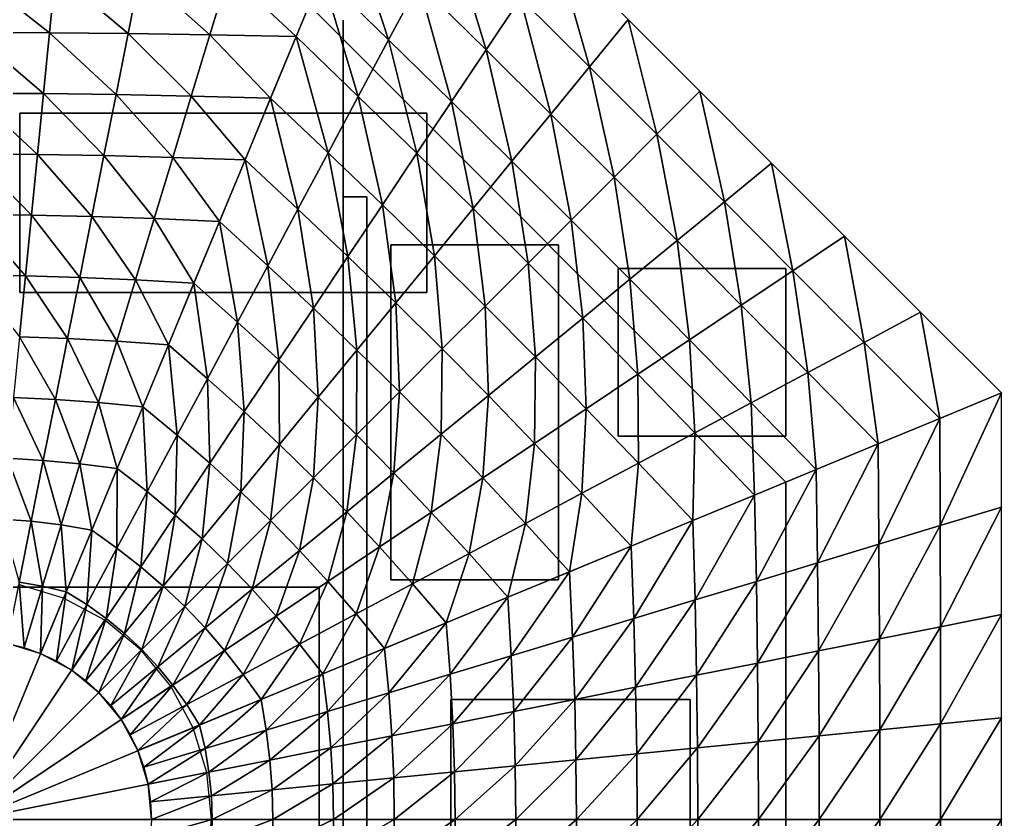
# Model space of a CAD drawing. Header units: metres. Extents: x -6.3 to 5, y -6 to 6.
# Drawn here: x 0.199 to 4.3, y 0 to 3.34 of the extents above; entities that cross this region are included whole.
import ezdxf

# ---------------------------------------------------------------- set-up
doc = ezdxf.new("R2010")
doc.units = ezdxf.units.M
for name, color, linetype in [('ACO_3D', 1, 'CONTINUOUS'), ('FUNDACAO', 5, 'CONTINUOUS'), ('MEMBRANA_3D', 3, 'CONTINUOUS'), ('MOBILIARIO', 9, 'CONTINUOUS'), ('PAREDES', 7, 'CONTINUOUS'), ('VIDRO_3D', 4, 'CONTINUOUS')]:
    doc.layers.add(name, color=color, linetype=linetype)

msp = doc.modelspace()

# ---------------------------------------------------------------- linework, layer by layer
at = {"layer": 'ACO_3D'}
for points in [[(3.4, 1.4083, 2.7), (1.4083, 3.4, 2.7), (-1.4083, 3.4, 2.7), (-3.4, 1.4083, 2.7), (-3.4, -1.4083, 2.7), (-1.4083, -3.4, 2.7), (1.4083, -3.4, 2.7), (3.4, -1.4083, 2.7), (3.4, 1.4083, 2.7)], [(1.4083, 3.4, 2.7), (0.287, 0.6929, 4.6)], [(3.4, 1.4083, 2.7), (0.6929, 0.287, 4.6)], [(3.4, 1.4083, 0), (3.4, 1.4083, 2.7)], [(0.75, 0, 4.6), (0.7356, 0.1463, 4.6), (0.6929, 0.287, 4.6), (0.6236, 0.4167, 4.6), (0.5303, 0.5303, 4.6), (0.4167, 0.6236, 4.6), (0.287, 0.6929, 4.6), (0.1463, 0.7356, 4.6)], [(0.75, 0, 5.05), (0.7356, 0.1463, 5.05), (0.6929, 0.287, 5.05), (0.6236, 0.4167, 5.05), (0.5303, 0.5303, 5.05), (0.4167, 0.6236, 5.05), (0.287, 0.6929, 5.05), (0.1463, 0.7356, 5.05)]]:
    msp.add_polyline3d(points, dxfattribs=at)
at = {"layer": 'FUNDACAO'}
for points in [[(2.4, 2.55, -0.2), (2.4, 2.55, -2)], [(2.4, 0.85, -0.2), (2.4, 0.85, -2)], [(3.4, 0, -0.2), (3.4, 0, -2)]]:
    msp.add_polyline3d(points, dxfattribs=at)
at = {"layer": 'MEMBRANA_3D'}
msp.add_polyline3d([(1, 0, 5.2), (0.9808, 0.1951, 5.2), (0.9239, 0.3827, 5.2), (0.8315, 0.5556, 5.2), (0.7071, 0.7071, 5.2), (0.5556, 0.8315, 5.2), (0.3827, 0.9239, 5.2), (0.1951, 0.9808, 5.2)], dxfattribs=at)
for points in [[(1.7401, 3.2554, 2.9825), (1.5677, 3.7847, 2.6993), (1.461, 3.5271, 2.8952)], [(1.7401, 3.2554, 2.9825), (1.8661, 3.4913, 2.7967), (1.5677, 3.7847, 2.6993)], [(2.1473, 3.2137, 2.8622), (1.9922, 3.7271, 2.6069), (1.8661, 3.4913, 2.7967)], [(2.1473, 3.2137, 2.8622), (2.2915, 3.4295, 2.6793), (1.9922, 3.7271, 2.6069)], [(2.5793, 3.1429, 2.7212), (2.4358, 3.6454, 2.35), (2.2915, 3.4295, 2.6793)], [(2.5793, 3.1429, 2.7212), (2.7411, 3.34, 2.35), (2.4358, 3.6454, 2.35)], [(0.3235, 3.2847, 3.2465), (0.3485, 3.5385, 3.0752), (0, 3.5393, 3.0863)], [(0.3235, 3.2847, 3.2465), (0, 3.5393, 3.0863), (0, 3.2857, 3.2563)], [(0.6528, 3.2816, 3.2164), (0.3485, 3.5385, 3.0752), (0.3235, 3.2847, 3.2465)], [(0.6528, 3.2816, 3.2164), (0.7034, 3.5362, 3.0413), (0.3485, 3.5385, 3.0752)], [(0.9939, 3.2765, 3.1642), (0.7034, 3.5362, 3.0413), (0.6528, 3.2816, 3.2164)], [(0.9939, 3.2765, 3.1642), (1.0715, 3.5324, 2.9825), (0.7034, 3.5362, 3.0413)], [(1.3542, 3.2694, 3.0867), (1.0715, 3.5324, 2.9825), (0.9939, 3.2765, 3.1642)], [(1.3542, 3.2694, 3.0867), (1.461, 3.5271, 2.8952), (1.0715, 3.5324, 2.9825)], [(1.614, 3.0196, 3.1642), (1.461, 3.5271, 2.8952), (1.3542, 3.2694, 3.0867)], [(1.614, 3.0196, 3.1642), (1.7401, 3.2554, 2.9825), (1.461, 3.5271, 2.8952)], [(2.0031, 2.9978, 3.0413), (1.8661, 3.4913, 2.7967), (1.7401, 3.2554, 2.9825)], [(2.0031, 2.9978, 3.0413), (2.1473, 3.2137, 2.8622), (1.8661, 3.4913, 2.7967)], [(2.4175, 2.9457, 2.9), (2.2915, 3.4295, 2.6793), (2.1473, 3.2137, 2.8622)], [(2.4175, 2.9457, 2.9), (2.5793, 3.1429, 2.7212), (2.2915, 3.4295, 2.6793)], [(2.8613, 2.8613, 2.7348), (2.7411, 3.34, 2.35), (2.5793, 3.1429, 2.7212)], [(2.8613, 2.8613, 2.7348), (3.0406, 3.0406, 2.35), (2.7411, 3.34, 2.35)], [(0.2985, 3.0309, 3.4135), (0.3235, 3.2847, 3.2465), (0, 3.2857, 3.2563)], [(0.2985, 3.0309, 3.4135), (0, 3.2857, 3.2563), (0, 3.0321, 3.4221)], [(0.6021, 3.027, 3.3871), (0.3235, 3.2847, 3.2465), (0.2985, 3.0309, 3.4135)], [(0.6021, 3.027, 3.3871), (0.6528, 3.2816, 3.2164), (0.3235, 3.2847, 3.2465)], [(0.9163, 3.0206, 3.3414), (0.6528, 3.2816, 3.2164), (0.6021, 3.027, 3.3871)], [(0.9163, 3.0206, 3.3414), (0.9939, 3.2765, 3.1642), (0.6528, 3.2816, 3.2164)], [(1.2475, 3.0118, 3.2734), (0.9939, 3.2765, 3.1642), (0.9163, 3.0206, 3.3414)], [(1.2475, 3.0118, 3.2734), (1.3542, 3.2694, 3.0867), (0.9939, 3.2765, 3.1642)], [(1.488, 2.7838, 3.3414), (1.3542, 3.2694, 3.0867), (1.2475, 3.0118, 3.2734)], [(1.488, 2.7838, 3.3414), (1.614, 3.0196, 3.1642), (1.3542, 3.2694, 3.0867)], [(1.8589, 2.782, 3.2164), (1.7401, 3.2554, 2.9825), (1.614, 3.0196, 3.1642)], [(1.8589, 2.782, 3.2164), (2.0031, 2.9978, 3.0413), (1.7401, 3.2554, 2.9825)], [(2.2557, 2.7485, 3.0752), (2.1473, 3.2137, 2.8622), (2.0031, 2.9978, 3.0413)], [(2.2557, 2.7485, 3.0752), (2.4175, 2.9457, 2.9), (2.1473, 3.2137, 2.8622)], [(2.682, 2.682, 2.9124), (2.5793, 3.1429, 2.7212), (2.4175, 2.9457, 2.9)], [(2.682, 2.682, 2.9124), (2.8613, 2.8613, 2.7348), (2.5793, 3.1429, 2.7212)], [(3.1429, 2.5793, 2.7212), (3.0406, 3.0406, 2.35), (2.8613, 2.8613, 2.7348)], [(3.1429, 2.5793, 2.7212), (3.34, 2.7411, 2.35), (3.0406, 3.0406, 2.35)], [(0.2735, 2.777, 3.5759), (0.2985, 3.0309, 3.4135), (0, 3.0321, 3.4221)], [(0.2735, 2.777, 3.5759), (0, 3.0321, 3.4221), (0, 2.7786, 3.5834)], [(0.5515, 2.7724, 3.5531), (0.2985, 3.0309, 3.4135), (0.2735, 2.777, 3.5759)], [(0.5515, 2.7724, 3.5531), (0.6021, 3.027, 3.3871), (0.2985, 3.0309, 3.4135)], [(0.8387, 2.7647, 3.5137), (0.6021, 3.027, 3.3871), (0.5515, 2.7724, 3.5531)], [(0.8387, 2.7647, 3.5137), (0.9163, 3.0206, 3.3414), (0.6021, 3.027, 3.3871)], [(1.1408, 2.7541, 3.455), (0.9163, 3.0206, 3.3414), (0.8387, 2.7647, 3.5137)], [(1.1408, 2.7541, 3.455), (1.2475, 3.0118, 3.2734), (0.9163, 3.0206, 3.3414)], [(1.3619, 2.548, 3.5137), (1.2475, 3.0118, 3.2734), (1.1408, 2.7541, 3.455)], [(1.3619, 2.548, 3.5137), (1.488, 2.7838, 3.3414), (1.2475, 3.0118, 3.2734)], [(1.7147, 2.5662, 3.3871), (1.614, 3.0196, 3.1642), (1.488, 2.7838, 3.3414)], [(1.7147, 2.5662, 3.3871), (1.8589, 2.782, 3.2164), (1.614, 3.0196, 3.1642)], [(2.0939, 2.5514, 3.2465), (2.0031, 2.9978, 3.0413), (1.8589, 2.782, 3.2164)], [(2.0939, 2.5514, 3.2465), (2.2557, 2.7485, 3.0752), (2.0031, 2.9978, 3.0413)], [(2.5027, 2.5027, 3.0863), (2.4175, 2.9457, 2.9), (2.2557, 2.7485, 3.0752)], [(2.5027, 2.5027, 3.0863), (2.682, 2.682, 2.9124), (2.4175, 2.9457, 2.9)], [(2.9457, 2.4175, 2.9), (2.8613, 2.8613, 2.7348), (2.682, 2.682, 2.9124)], [(2.9457, 2.4175, 2.9), (3.1429, 2.5793, 2.7212), (2.8613, 2.8613, 2.7348)], [(0.2485, 2.5232, 3.7334), (0.2735, 2.777, 3.5759), (0, 2.7786, 3.5834)], [(0.2485, 2.5232, 3.7334), (0, 2.7786, 3.5834), (0, 2.525, 3.7397)], [(0.5008, 2.5178, 3.7141), (0.2735, 2.777, 3.5759), (0.2485, 2.5232, 3.7334)], [(0.5008, 2.5178, 3.7141), (0.5515, 2.7724, 3.5531), (0.2735, 2.777, 3.5759)], [(0.7611, 2.5089, 3.6807), (0.5515, 2.7724, 3.5531), (0.5008, 2.5178, 3.7141)], [(0.7611, 2.5089, 3.6807), (0.8387, 2.7647, 3.5137), (0.5515, 2.7724, 3.5531)], [(1.0341, 2.4965, 3.631), (0.8387, 2.7647, 3.5137), (0.7611, 2.5089, 3.6807)], [(1.0341, 2.4965, 3.631), (1.1408, 2.7541, 3.455), (0.8387, 2.7647, 3.5137)], [(1.2359, 2.3122, 3.6807), (1.1408, 2.7541, 3.455), (1.0341, 2.4965, 3.631)], [(1.2359, 2.3122, 3.6807), (1.3619, 2.548, 3.5137), (1.1408, 2.7541, 3.455)], [(1.5704, 2.3503, 3.5531), (1.488, 2.7838, 3.3414), (1.3619, 2.548, 3.5137)], [(1.5704, 2.3503, 3.5531), (1.7147, 2.5662, 3.3871), (1.488, 2.7838, 3.3414)], [(1.9321, 2.3542, 3.4135), (1.8589, 2.782, 3.2164), (1.7147, 2.5662, 3.3871)], [(1.9321, 2.3542, 3.4135), (2.0939, 2.5514, 3.2465), (1.8589, 2.782, 3.2164)], [(2.3234, 2.3234, 3.2563), (2.2557, 2.7485, 3.0752), (2.0939, 2.5514, 3.2465)], [(2.3234, 2.3234, 3.2563), (2.5027, 2.5027, 3.0863), (2.2557, 2.7485, 3.0752)], [(3.4295, 2.2915, 2.6793), (3.34, 2.7411, 2.35), (3.1429, 2.5793, 2.7212)], [(3.4295, 2.2915, 2.6793), (3.6454, 2.4358, 2.35), (3.34, 2.7411, 2.35)], [(2.7485, 2.2557, 3.0752), (2.682, 2.682, 2.9124), (2.5027, 2.5027, 3.0863)], [(2.7485, 2.2557, 3.0752), (2.9457, 2.4175, 2.9), (2.682, 2.682, 2.9124)], [(1.4262, 2.1345, 3.7141), (1.3619, 2.548, 3.5137), (1.2359, 2.3122, 3.6807)], [(1.4262, 2.1345, 3.7141), (1.5704, 2.3503, 3.5531), (1.3619, 2.548, 3.5137)], [(1.7702, 2.1571, 3.5759), (1.7147, 2.5662, 3.3871), (1.5704, 2.3503, 3.5531)], [(1.7702, 2.1571, 3.5759), (1.9321, 2.3542, 3.4135), (1.7147, 2.5662, 3.3871)], [(2.144, 2.144, 3.4221), (2.0939, 2.5514, 3.2465), (1.9321, 2.3542, 3.4135)], [(2.144, 2.144, 3.4221), (2.3234, 2.3234, 3.2563), (2.0939, 2.5514, 3.2465)], [(3.2137, 2.1473, 2.8622), (3.1429, 2.5793, 2.7212), (2.9457, 2.4175, 2.9)], [(3.2137, 2.1473, 2.8622), (3.4295, 2.2915, 2.6793), (3.1429, 2.5793, 2.7212)], [(0.2235, 2.2694, 3.8853), (0.2485, 2.5232, 3.7334), (0, 2.525, 3.7397)], [(0.2235, 2.2694, 3.8853), (0, 2.525, 3.7397), (0, 2.2714, 3.8905)], [(0.4502, 2.2632, 3.8693), (0.2485, 2.5232, 3.7334), (0.2235, 2.2694, 3.8853)], [(0.4502, 2.2632, 3.8693), (0.5008, 2.5178, 3.7141), (0.2485, 2.5232, 3.7334)], [(0.6834, 2.253, 3.8418), (0.5008, 2.5178, 3.7141), (0.4502, 2.2632, 3.8693)], [(0.6834, 2.253, 3.8418), (0.7611, 2.5089, 3.6807), (0.5008, 2.5178, 3.7141)], [(0.9273, 2.2388, 3.8009), (0.7611, 2.5089, 3.6807), (0.6834, 2.253, 3.8418)], [(0.9273, 2.2388, 3.8009), (1.0341, 2.4965, 3.631), (0.7611, 2.5089, 3.6807)], [(2.5514, 2.0939, 3.2465), (2.5027, 2.5027, 3.0863), (2.3234, 2.3234, 3.2563)], [(2.5514, 2.0939, 3.2465), (2.7485, 2.2557, 3.0752), (2.5027, 2.5027, 3.0863)], [(1.1098, 2.0764, 3.8418), (1.0341, 2.4965, 3.631), (0.9273, 2.2388, 3.8009)], [(1.1098, 2.0764, 3.8418), (1.2359, 2.3122, 3.6807), (1.0341, 2.4965, 3.631)], [(3.7271, 1.9922, 2.6069), (3.6454, 2.4358, 2.35), (3.4295, 2.2915, 2.6793)], [(3.7271, 1.9922, 2.6069), (3.9629, 2.1182, 2.35), (3.6454, 2.4358, 2.35)], [(2.9978, 2.0031, 3.0413), (2.9457, 2.4175, 2.9), (2.7485, 2.2557, 3.0752)], [(2.9978, 2.0031, 3.0413), (3.2137, 2.1473, 2.8622), (2.9457, 2.4175, 2.9)], [(1.6084, 1.9599, 3.7334), (1.5704, 2.3503, 3.5531), (1.4262, 2.1345, 3.7141)], [(1.6084, 1.9599, 3.7334), (1.7702, 2.1571, 3.5759), (1.5704, 2.3503, 3.5531)], [(1.9647, 1.9647, 3.5834), (1.9321, 2.3542, 3.4135), (1.7702, 2.1571, 3.5759)], [(1.9647, 1.9647, 3.5834), (2.144, 2.144, 3.4221), (1.9321, 2.3542, 3.4135)], [(1.282, 1.9186, 3.8693), (1.2359, 2.3122, 3.6807), (1.1098, 2.0764, 3.8418)], [(1.282, 1.9186, 3.8693), (1.4262, 2.1345, 3.7141), (1.2359, 2.3122, 3.6807)], [(2.3542, 1.9321, 3.4135), (2.3234, 2.3234, 3.2563), (2.144, 2.144, 3.4221)], [(2.3542, 1.9321, 3.4135), (2.5514, 2.0939, 3.2465), (2.3234, 2.3234, 3.2563)], [(0.1985, 2.0155, 4.0309), (0.2235, 2.2694, 3.8853), (0, 2.2714, 3.8905)], [(0.3995, 2.0086, 4.0183), (0.2235, 2.2694, 3.8853), (0.1985, 2.0155, 4.0309)], [(0.3995, 2.0086, 4.0183), (0.4502, 2.2632, 3.8693), (0.2235, 2.2694, 3.8853)], [(0.6058, 1.9971, 3.9963), (0.4502, 2.2632, 3.8693), (0.3995, 2.0086, 4.0183)], [(0.6058, 1.9971, 3.9963), (0.6834, 2.253, 3.8418), (0.4502, 2.2632, 3.8693)], [(2.782, 1.8589, 3.2164), (2.7485, 2.2557, 3.0752), (2.5514, 2.0939, 3.2465)], [(2.782, 1.8589, 3.2164), (2.9978, 2.0031, 3.0413), (2.7485, 2.2557, 3.0752)], [(3.4913, 1.8661, 2.7967), (3.4295, 2.2915, 2.6793), (3.2137, 2.1473, 2.8622)], [(3.4913, 1.8661, 2.7967), (3.7271, 1.9922, 2.6069), (3.4295, 2.2915, 2.6793)], [(0.8206, 1.9812, 3.9637), (0.6834, 2.253, 3.8418), (0.6058, 1.9971, 3.9963)], [(0.8206, 1.9812, 3.9637), (0.9273, 2.2388, 3.8009), (0.6834, 2.253, 3.8418)], [(0.9838, 1.8405, 3.9963), (0.9273, 2.2388, 3.8009), (0.8206, 1.9812, 3.9637)], [(0.9838, 1.8405, 3.9963), (1.1098, 2.0764, 3.8418), (0.9273, 2.2388, 3.8009)], [(1.4466, 1.7627, 3.8853), (1.4262, 2.1345, 3.7141), (1.282, 1.9186, 3.8693)], [(1.4466, 1.7627, 3.8853), (1.6084, 1.9599, 3.7334), (1.4262, 2.1345, 3.7141)], [(1.7854, 1.7854, 3.7397), (1.7702, 2.1571, 3.5759), (1.6084, 1.9599, 3.7334)], [(1.7854, 1.7854, 3.7397), (1.9647, 1.9647, 3.5834), (1.7702, 2.1571, 3.5759)], [(2.1571, 1.7702, 3.5759), (2.144, 2.144, 3.4221), (1.9647, 1.9647, 3.5834)], [(2.1571, 1.7702, 3.5759), (2.3542, 1.9321, 3.4135), (2.144, 2.144, 3.4221)], [(3.2554, 1.7401, 2.9825), (3.2137, 2.1473, 2.8622), (2.9978, 2.0031, 3.0413)], [(3.2554, 1.7401, 2.9825), (3.4913, 1.8661, 2.7967), (3.2137, 2.1473, 2.8622)], [(2.5662, 1.7147, 3.3871), (2.5514, 2.0939, 3.2465), (2.3542, 1.9321, 3.4135)], [(2.5662, 1.7147, 3.3871), (2.782, 1.8589, 3.2164), (2.5514, 2.0939, 3.2465)], [(4.0424, 1.6744, 2.4993), (3.9629, 2.1182, 2.35), (3.7271, 1.9922, 2.6069)], [(4.0424, 1.6744, 2.4993), (4.3, 1.7811, 2.35), (3.9629, 2.1182, 2.35)], [(1.1378, 1.7028, 4.0183), (1.1098, 2.0764, 3.8418), (0.9838, 1.8405, 3.9963)], [(1.1378, 1.7028, 4.0183), (1.282, 1.9186, 3.8693), (1.1098, 2.0764, 3.8418)], [(0.3489, 1.754, 4.1599), (0.1985, 2.0155, 4.0309), (0.1735, 1.7617, 4.1694)], [(0.3489, 1.754, 4.1599), (0.3995, 2.0086, 4.0183), (0.1985, 2.0155, 4.0309)], [(0.5282, 1.7412, 4.1433), (0.3995, 2.0086, 4.0183), (0.3489, 1.754, 4.1599)], [(0.5282, 1.7412, 4.1433), (0.6058, 1.9971, 3.9963), (0.3995, 2.0086, 4.0183)], [(0.7139, 1.7235, 4.1186), (0.6058, 1.9971, 3.9963), (0.5282, 1.7412, 4.1433)], [(0.7139, 1.7235, 4.1186), (0.8206, 1.9812, 3.9637), (0.6058, 1.9971, 3.9963)], [(0.8577, 1.6047, 4.1433), (0.8206, 1.9812, 3.9637), (0.7139, 1.7235, 4.1186)], [(0.8577, 1.6047, 4.1433), (0.9838, 1.8405, 3.9963), (0.8206, 1.9812, 3.9637)], [(3.0196, 1.614, 3.1642), (2.9978, 2.0031, 3.0413), (2.782, 1.8589, 3.2164)], [(3.0196, 1.614, 3.1642), (3.2554, 1.7401, 2.9825), (2.9978, 2.0031, 3.0413)], [(3.7847, 1.5677, 2.6993), (3.7271, 1.9922, 2.6069), (3.4913, 1.8661, 2.7967)], [(3.7847, 1.5677, 2.6993), (4.0424, 1.6744, 2.4993), (3.7271, 1.9922, 2.6069)], [(1.6061, 1.6061, 3.8905), (1.6084, 1.9599, 3.7334), (1.4466, 1.7627, 3.8853)], [(1.6061, 1.6061, 3.8905), (1.7854, 1.7854, 3.7397), (1.6084, 1.9599, 3.7334)], [(1.9599, 1.6084, 3.7334), (1.9647, 1.9647, 3.5834), (1.7854, 1.7854, 3.7397)], [(1.9599, 1.6084, 3.7334), (2.1571, 1.7702, 3.5759), (1.9647, 1.9647, 3.5834)], [(2.3503, 1.5704, 3.5531), (2.3542, 1.9321, 3.4135), (2.1571, 1.7702, 3.5759)], [(2.3503, 1.5704, 3.5531), (2.5662, 1.7147, 3.3871), (2.3542, 1.9321, 3.4135)], [(1.2848, 1.5656, 4.0309), (1.282, 1.9186, 3.8693), (1.1378, 1.7028, 4.0183)], [(1.2848, 1.5656, 4.0309), (1.4466, 1.7627, 3.8853), (1.282, 1.9186, 3.8693)], [(2.7838, 1.488, 3.3414), (2.782, 1.8589, 3.2164), (2.5662, 1.7147, 3.3871)], [(2.7838, 1.488, 3.3414), (3.0196, 1.614, 3.1642), (2.782, 1.8589, 3.2164)], [(3.5271, 1.461, 2.8952), (3.4913, 1.8661, 2.7967), (3.2554, 1.7401, 2.9825)], [(3.5271, 1.461, 2.8952), (3.7847, 1.5677, 2.6993), (3.4913, 1.8661, 2.7967)], [(0.9936, 1.487, 4.1599), (0.9838, 1.8405, 3.9963), (0.8577, 1.6047, 4.1433)], [(0.9936, 1.487, 4.1599), (1.1378, 1.7028, 4.0183), (0.9838, 1.8405, 3.9963)], [(1.7627, 1.4466, 3.8853), (1.7854, 1.7854, 3.7397), (1.6061, 1.6061, 3.8905)], [(1.7627, 1.4466, 3.8853), (1.9599, 1.6084, 3.7334), (1.7854, 1.7854, 3.7397)], [(2.1345, 1.4262, 3.7141), (2.1571, 1.7702, 3.5759), (1.9599, 1.6084, 3.7334)], [(2.1345, 1.4262, 3.7141), (2.3503, 1.5704, 3.5531), (2.1571, 1.7702, 3.5759)], [(4.0441, 1.2268, 2.6069), (4.3, 1.7811, 2.35), (4.0424, 1.6744, 2.4993)], [(4.0441, 1.2268, 2.6069), (4.3, 1.3044, 2.35), (4.3, 1.7811, 2.35)], [(0.2982, 1.4994, 4.2928), (0.1735, 1.7617, 4.1694), (0.1485, 1.5079, 4.2995)], [(0.2982, 1.4994, 4.2928), (0.3489, 1.754, 4.1599), (0.1735, 1.7617, 4.1694)], [(0.4506, 1.4853, 4.2812), (0.3489, 1.754, 4.1599), (0.2982, 1.4994, 4.2928)], [(0.4506, 1.4853, 4.2812), (0.5282, 1.7412, 4.1433), (0.3489, 1.754, 4.1599)], [(0.6072, 1.4659, 4.264), (0.5282, 1.7412, 4.1433), (0.4506, 1.4853, 4.2812)], [(0.6072, 1.4659, 4.264), (0.7139, 1.7235, 4.1186), (0.5282, 1.7412, 4.1433)], [(0.7317, 1.3689, 4.2812), (0.7139, 1.7235, 4.1186), (0.6072, 1.4659, 4.264)], [(0.7317, 1.3689, 4.2812), (0.8577, 1.6047, 4.1433), (0.7139, 1.7235, 4.1186)], [(1.4268, 1.4268, 4.0351), (1.4466, 1.7627, 3.8853), (1.2848, 1.5656, 4.0309)], [(1.4268, 1.4268, 4.0351), (1.6061, 1.6061, 3.8905), (1.4466, 1.7627, 3.8853)], [(3.2694, 1.3542, 3.0867), (3.2554, 1.7401, 2.9825), (3.0196, 1.614, 3.1642)], [(3.2694, 1.3542, 3.0867), (3.5271, 1.461, 2.8952), (3.2554, 1.7401, 2.9825)], [(1.123, 1.3684, 4.1694), (1.1378, 1.7028, 4.0183), (0.9936, 1.487, 4.1599)], [(1.123, 1.3684, 4.1694), (1.2848, 1.5656, 4.0309), (1.1378, 1.7028, 4.0183)], [(2.548, 1.3619, 3.5137), (2.5662, 1.7147, 3.3871), (2.3503, 1.5704, 3.5531)], [(2.548, 1.3619, 3.5137), (2.7838, 1.488, 3.3414), (2.5662, 1.7147, 3.3871)], [(3.7882, 1.1492, 2.7967), (4.0424, 1.6744, 2.4993), (3.7847, 1.5677, 2.6993)], [(3.7882, 1.1492, 2.7967), (4.0441, 1.2268, 2.6069), (4.0424, 1.6744, 2.4993)], [(0.8493, 1.2711, 4.2928), (0.8577, 1.6047, 4.1433), (0.7317, 1.3689, 4.2812)], [(0.8493, 1.2711, 4.2928), (0.9936, 1.487, 4.1599), (0.8577, 1.6047, 4.1433)], [(1.5656, 1.2848, 4.0309), (1.6061, 1.6061, 3.8905), (1.4268, 1.4268, 4.0351)], [(1.5656, 1.2848, 4.0309), (1.7627, 1.4466, 3.8853), (1.6061, 1.6061, 3.8905)], [(1.9186, 1.282, 3.8693), (1.9599, 1.6084, 3.7334), (1.7627, 1.4466, 3.8853)], [(1.9186, 1.282, 3.8693), (2.1345, 1.4262, 3.7141), (1.9599, 1.6084, 3.7334)], [(3.0118, 1.2475, 3.2734), (3.0196, 1.614, 3.1642), (2.7838, 1.488, 3.3414)], [(3.0118, 1.2475, 3.2734), (3.2694, 1.3542, 3.0867), (3.0196, 1.614, 3.1642)], [(1.2475, 1.2475, 4.1726), (1.2848, 1.5656, 4.0309), (1.123, 1.3684, 4.1694)], [(1.2475, 1.2475, 4.1726), (1.4268, 1.4268, 4.0351), (1.2848, 1.5656, 4.0309)], [(2.3122, 1.2359, 3.6807), (2.3503, 1.5704, 3.5531), (2.1345, 1.4262, 3.7141)], [(2.3122, 1.2359, 3.6807), (2.548, 1.3619, 3.5137), (2.3503, 1.5704, 3.5531)], [(3.5324, 1.0715, 2.9825), (3.7847, 1.5677, 2.6993), (3.5271, 1.461, 2.8952)], [(3.5324, 1.0715, 2.9825), (3.7882, 1.1492, 2.7967), (3.7847, 1.5677, 2.6993)], [(0.2476, 1.2448, 4.4149), (0.1485, 1.5079, 4.2995), (0.1235, 1.254, 4.419)], [(0.2476, 1.2448, 4.4149), (0.2982, 1.4994, 4.2928), (0.1485, 1.5079, 4.2995)], [(0.373, 1.2295, 4.408), (0.2982, 1.4994, 4.2928), (0.2476, 1.2448, 4.4149)], [(0.373, 1.2295, 4.408), (0.4506, 1.4853, 4.2812), (0.2982, 1.4994, 4.2928)], [(0.5005, 1.2082, 4.3976), (0.4506, 1.4853, 4.2812), (0.373, 1.2295, 4.408)], [(0.5005, 1.2082, 4.3976), (0.6072, 1.4659, 4.264), (0.4506, 1.4853, 4.2812)], [(0.9612, 1.1712, 4.2995), (0.9936, 1.487, 4.1599), (0.8493, 1.2711, 4.2928)], [(0.9612, 1.1712, 4.2995), (1.123, 1.3684, 4.1694), (0.9936, 1.487, 4.1599)], [(2.7541, 1.1408, 3.455), (2.7838, 1.488, 3.3414), (2.548, 1.3619, 3.5137)], [(2.7541, 1.1408, 3.455), (3.0118, 1.2475, 3.2734), (2.7838, 1.488, 3.3414)], [(0.6056, 1.1331, 4.408), (0.6072, 1.4659, 4.264), (0.5005, 1.2082, 4.3976)], [(0.6056, 1.1331, 4.408), (0.7317, 1.3689, 4.2812), (0.6072, 1.4659, 4.264)], [(1.7028, 1.1378, 4.0183), (1.7627, 1.4466, 3.8853), (1.5656, 1.2848, 4.0309)], [(1.7028, 1.1378, 4.0183), (1.9186, 1.282, 3.8693), (1.7627, 1.4466, 3.8853)], [(3.2765, 0.9939, 3.1642), (3.5271, 1.461, 2.8952), (3.2694, 1.3542, 3.0867)], [(3.2765, 0.9939, 3.1642), (3.5324, 1.0715, 2.9825), (3.5271, 1.461, 2.8952)], [(1.3684, 1.123, 4.1694), (1.4268, 1.4268, 4.0351), (1.2475, 1.2475, 4.1726)], [(1.3684, 1.123, 4.1694), (1.5656, 1.2848, 4.0309), (1.4268, 1.4268, 4.0351)], [(2.0764, 1.1098, 3.8418), (2.1345, 1.4262, 3.7141), (1.9186, 1.282, 3.8693)], [(2.0764, 1.1098, 3.8418), (2.3122, 1.2359, 3.6807), (2.1345, 1.4262, 3.7141)], [(0.7051, 1.0553, 4.4149), (0.7317, 1.3689, 4.2812), (0.6056, 1.1331, 4.408)], [(0.7051, 1.0553, 4.4149), (0.8493, 1.2711, 4.2928), (0.7317, 1.3689, 4.2812)], [(1.0682, 1.0682, 4.3017), (1.123, 1.3684, 4.1694), (0.9612, 1.1712, 4.2995)], [(1.0682, 1.0682, 4.3017), (1.2475, 1.2475, 4.1726), (1.123, 1.3684, 4.1694)], [(2.4965, 1.0341, 3.631), (2.548, 1.3619, 3.5137), (2.3122, 1.2359, 3.6807)], [(2.4965, 1.0341, 3.631), (2.7541, 1.1408, 3.455), (2.548, 1.3619, 3.5137)], [(3.0206, 0.9163, 3.3414), (3.2694, 1.3542, 3.0867), (3.0118, 1.2475, 3.2734)], [(3.0206, 0.9163, 3.3414), (3.2765, 0.9939, 3.1642), (3.2694, 1.3542, 3.0867)], [(1.487, 0.9936, 4.1599), (1.5656, 1.2848, 4.0309), (1.3684, 1.123, 4.1694)], [(1.487, 0.9936, 4.1599), (1.7028, 1.1378, 4.0183), (1.5656, 1.2848, 4.0309)], [(1.8405, 0.9838, 3.9963), (1.9186, 1.282, 3.8693), (1.7028, 1.1378, 4.0183)], [(1.8405, 0.9838, 3.9963), (2.0764, 1.1098, 3.8418), (1.9186, 1.282, 3.8693)], [(4.0454, 0.8047, 2.6793), (4.3, 1.3044, 2.35), (4.0441, 1.2268, 2.6069)], [(4.0454, 0.8047, 2.6793), (4.3, 0.8553, 2.35), (4.3, 1.3044, 2.35)], [(0.197, 0.9902, 4.5222), (0.2476, 1.2448, 4.4149), (0.1235, 1.254, 4.419)], [(0.2953, 0.9736, 4.5193), (0.2476, 1.2448, 4.4149), (0.197, 0.9902, 4.5222)], [(0.2953, 0.9736, 4.5193), (0.373, 1.2295, 4.408), (0.2476, 1.2448, 4.4149)], [(0.7994, 0.9741, 4.419), (0.8493, 1.2711, 4.2928), (0.7051, 1.0553, 4.4149)], [(0.7994, 0.9741, 4.419), (0.9612, 1.1712, 4.2995), (0.8493, 1.2711, 4.2928)], [(1.1712, 0.9612, 4.2995), (1.2475, 1.2475, 4.1726), (1.0682, 1.0682, 4.3017)], [(1.1712, 0.9612, 4.2995), (1.3684, 1.123, 4.1694), (1.2475, 1.2475, 4.1726)], [(2.2388, 0.9273, 3.8009), (2.3122, 1.2359, 3.6807), (2.0764, 1.1098, 3.8418)], [(2.2388, 0.9273, 3.8009), (2.4965, 1.0341, 3.631), (2.3122, 1.2359, 3.6807)], [(2.7647, 0.8387, 3.5137), (3.0118, 1.2475, 3.2734), (2.7541, 1.1408, 3.455)], [(2.7647, 0.8387, 3.5137), (3.0206, 0.9163, 3.3414), (3.0118, 1.2475, 3.2734)], [(0.3937, 0.9506, 4.5149), (0.373, 1.2295, 4.408), (0.2953, 0.9736, 4.5193)], [(0.3937, 0.9506, 4.5149), (0.5005, 1.2082, 4.3976), (0.373, 1.2295, 4.408)], [(0.4796, 0.8973, 4.5193), (0.5005, 1.2082, 4.3976), (0.3937, 0.9506, 4.5149)], [(0.4796, 0.8973, 4.5193), (0.6056, 1.1331, 4.408), (0.5005, 1.2082, 4.3976)], [(3.7908, 0.754, 2.8622), (4.0441, 1.2268, 2.6069), (3.7882, 1.1492, 2.7967)], [(3.7908, 0.754, 2.8622), (4.0454, 0.8047, 2.6793), (4.0441, 1.2268, 2.6069)], [(0.8889, 0.8889, 4.4203), (0.9612, 1.1712, 4.2995), (0.7994, 0.9741, 4.419)], [(0.8889, 0.8889, 4.4203), (1.0682, 1.0682, 4.3017), (0.9612, 1.1712, 4.2995)], [(3.5362, 0.7034, 3.0413), (3.7882, 1.1492, 2.7967), (3.5324, 1.0715, 2.9825)], [(3.5362, 0.7034, 3.0413), (3.7908, 0.754, 2.8622), (3.7882, 1.1492, 2.7967)], [(0.5609, 0.8394, 4.5222), (0.6056, 1.1331, 4.408), (0.4796, 0.8973, 4.5193)], [(0.5609, 0.8394, 4.5222), (0.7051, 1.0553, 4.4149), (0.6056, 1.1331, 4.408)], [(1.2711, 0.8493, 4.2928), (1.3684, 1.123, 4.1694), (1.1712, 0.9612, 4.2995)], [(1.2711, 0.8493, 4.2928), (1.487, 0.9936, 4.1599), (1.3684, 1.123, 4.1694)], [(1.6047, 0.8577, 4.1433), (1.7028, 1.1378, 4.0183), (1.487, 0.9936, 4.1599)], [(1.6047, 0.8577, 4.1433), (1.8405, 0.9838, 3.9963), (1.7028, 1.1378, 4.0183)], [(1.9812, 0.8206, 3.9637), (2.0764, 1.1098, 3.8418), (1.8405, 0.9838, 3.9963)], [(1.9812, 0.8206, 3.9637), (2.2388, 0.9273, 3.8009), (2.0764, 1.1098, 3.8418)], [(2.5089, 0.7611, 3.6807), (2.7541, 1.1408, 3.455), (2.4965, 1.0341, 3.631)], [(2.5089, 0.7611, 3.6807), (2.7647, 0.8387, 3.5137), (2.7541, 1.1408, 3.455)], [(0.9741, 0.7994, 4.419), (1.0682, 1.0682, 4.3017), (0.8889, 0.8889, 4.4203)], [(0.9741, 0.7994, 4.419), (1.1712, 0.9612, 4.2995), (1.0682, 1.0682, 4.3017)], [(3.2816, 0.6528, 3.2164), (3.5324, 1.0715, 2.9825), (3.2765, 0.9939, 3.1642)], [(3.2816, 0.6528, 3.2164), (3.5362, 0.7034, 3.0413), (3.5324, 1.0715, 2.9825)], [(0.6376, 0.7769, 4.5239), (0.7051, 1.0553, 4.4149), (0.5609, 0.8394, 4.5222)], [(0.6376, 0.7769, 4.5239), (0.7994, 0.9741, 4.419), (0.7051, 1.0553, 4.4149)], [(2.253, 0.6834, 3.8418), (2.4965, 1.0341, 3.631), (2.2388, 0.9273, 3.8009)], [(2.253, 0.6834, 3.8418), (2.5089, 0.7611, 3.6807), (2.4965, 1.0341, 3.631)], [(0.2177, 0.7177, 4.6), (0.197, 0.9902, 4.5222), (0.1463, 0.7356, 4.6)], [(0.2177, 0.7177, 4.6), (0.2953, 0.9736, 4.5193), (0.197, 0.9902, 4.5222)], [(1.3689, 0.7317, 4.2812), (1.487, 0.9936, 4.1599), (1.2711, 0.8493, 4.2928)], [(1.3689, 0.7317, 4.2812), (1.6047, 0.8577, 4.1433), (1.487, 0.9936, 4.1599)], [(3.027, 0.6021, 3.3871), (3.2765, 0.9939, 3.1642), (3.0206, 0.9163, 3.3414)], [(3.027, 0.6021, 3.3871), (3.2816, 0.6528, 3.2164), (3.2765, 0.9939, 3.1642)], [(0, 0, 5.3), (0.3827, 0.9239, 5.2), (0.1951, 0.9808, 5.2), (0, 0, 5.3)], [(0.287, 0.6929, 4.6), (0.2953, 0.9736, 4.5193), (0.2177, 0.7177, 4.6)], [(0.287, 0.6929, 4.6), (0.3937, 0.9506, 4.5149), (0.2953, 0.9736, 4.5193)], [(0.3535, 0.6614, 4.6), (0.3937, 0.9506, 4.5149), (0.287, 0.6929, 4.6)], [(0.3535, 0.6614, 4.6), (0.4796, 0.8973, 4.5193), (0.3937, 0.9506, 4.5149)], [(0.7096, 0.7096, 4.5244), (0.7994, 0.9741, 4.419), (0.6376, 0.7769, 4.5239)], [(0.7096, 0.7096, 4.5244), (0.8889, 0.8889, 4.4203), (0.7994, 0.9741, 4.419)], [(1.0553, 0.7051, 4.4149), (1.1712, 0.9612, 4.2995), (0.9741, 0.7994, 4.419)], [(1.0553, 0.7051, 4.4149), (1.2711, 0.8493, 4.2928), (1.1712, 0.9612, 4.2995)], [(1.7235, 0.7139, 4.1186), (1.8405, 0.9838, 3.9963), (1.6047, 0.8577, 4.1433)], [(1.7235, 0.7139, 4.1186), (1.9812, 0.8206, 3.9637), (1.8405, 0.9838, 3.9963)], [(0, 0, 5.3), (0.5556, 0.8315, 5.2), (0.3827, 0.9239, 5.2), (0, 0, 5.3)], [(1.9971, 0.6058, 3.9963), (2.2388, 0.9273, 3.8009), (1.9812, 0.8206, 3.9637)], [(1.9971, 0.6058, 3.9963), (2.253, 0.6834, 3.8418), (2.2388, 0.9273, 3.8009)], [(2.7724, 0.5515, 3.5531), (3.0206, 0.9163, 3.3414), (2.7647, 0.8387, 3.5137)], [(2.7724, 0.5515, 3.5531), (3.027, 0.6021, 3.3871), (3.0206, 0.9163, 3.3414)], [(0.4167, 0.6236, 4.6), (0.4796, 0.8973, 4.5193), (0.3535, 0.6614, 4.6)], [(0.4167, 0.6236, 4.6), (0.5609, 0.8394, 4.5222), (0.4796, 0.8973, 4.5193)], [(0.7769, 0.6376, 4.5239), (0.8889, 0.8889, 4.4203), (0.7096, 0.7096, 4.5244)], [(0.7769, 0.6376, 4.5239), (0.9741, 0.7994, 4.419), (0.8889, 0.8889, 4.4203)], [(0, 0, 5.3), (0.7071, 0.7071, 5.2), (0.5556, 0.8315, 5.2), (0, 0, 5.3)], [(0.4758, 0.5798, 4.6), (0.5609, 0.8394, 4.5222), (0.4167, 0.6236, 4.6)], [(0.4758, 0.5798, 4.6), (0.6376, 0.7769, 4.5239), (0.5609, 0.8394, 4.5222)], [(1.1331, 0.6056, 4.408), (1.2711, 0.8493, 4.2928), (1.0553, 0.7051, 4.4149)], [(1.1331, 0.6056, 4.408), (1.3689, 0.7317, 4.2812), (1.2711, 0.8493, 4.2928)], [(1.4659, 0.6072, 4.264), (1.6047, 0.8577, 4.1433), (1.3689, 0.7317, 4.2812)], [(1.4659, 0.6072, 4.264), (1.7235, 0.7139, 4.1186), (1.6047, 0.8577, 4.1433)], [(1.7412, 0.5282, 4.1433), (1.9812, 0.8206, 3.9637), (1.7235, 0.7139, 4.1186)], [(1.7412, 0.5282, 4.1433), (1.9971, 0.6058, 3.9963), (1.9812, 0.8206, 3.9637)], [(2.5178, 0.5008, 3.7141), (2.7647, 0.8387, 3.5137), (2.5089, 0.7611, 3.6807)], [(2.5178, 0.5008, 3.7141), (2.7724, 0.5515, 3.5531), (2.7647, 0.8387, 3.5137)], [(4.0462, 0.3985, 2.7212), (4.3, 0.8553, 2.35), (4.0454, 0.8047, 2.6793)], [(4.0462, 0.3985, 2.7212), (4.3, 0.4235, 2.35), (4.3, 0.8553, 2.35)], [(0.8394, 0.5609, 4.5222), (0.9741, 0.7994, 4.419), (0.7769, 0.6376, 4.5239)], [(0.8394, 0.5609, 4.5222), (1.0553, 0.7051, 4.4149), (0.9741, 0.7994, 4.419)], [(3.7923, 0.3735, 2.9), (4.0454, 0.8047, 2.6793), (3.7908, 0.754, 2.8622)], [(3.7923, 0.3735, 2.9), (4.0462, 0.3985, 2.7212), (4.0454, 0.8047, 2.6793)], [(0.5303, 0.5303, 4.6), (0.6376, 0.7769, 4.5239), (0.4758, 0.5798, 4.6)], [(0.5303, 0.5303, 4.6), (0.7096, 0.7096, 4.5244), (0.6376, 0.7769, 4.5239)], [(2.2632, 0.4502, 3.8693), (2.5089, 0.7611, 3.6807), (2.253, 0.6834, 3.8418)], [(2.2632, 0.4502, 3.8693), (2.5178, 0.5008, 3.7141), (2.5089, 0.7611, 3.6807)], [(3.5385, 0.3485, 3.0752), (3.7908, 0.754, 2.8622), (3.5362, 0.7034, 3.0413)], [(3.5385, 0.3485, 3.0752), (3.7923, 0.3735, 2.9), (3.7908, 0.754, 2.8622)], [(0, 0, 5.3), (0.8315, 0.5556, 5.2), (0.7071, 0.7071, 5.2), (0, 0, 5.3)], [(0.5798, 0.4758, 4.6), (0.7096, 0.7096, 4.5244), (0.5303, 0.5303, 4.6)], [(0.5798, 0.4758, 4.6), (0.7769, 0.6376, 4.5239), (0.7096, 0.7096, 4.5244)], [(0.8973, 0.4796, 4.5193), (1.0553, 0.7051, 4.4149), (0.8394, 0.5609, 4.5222)], [(0.8973, 0.4796, 4.5193), (1.1331, 0.6056, 4.408), (1.0553, 0.7051, 4.4149)], [(1.2082, 0.5005, 4.3976), (1.3689, 0.7317, 4.2812), (1.1331, 0.6056, 4.408)], [(1.2082, 0.5005, 4.3976), (1.4659, 0.6072, 4.264), (1.3689, 0.7317, 4.2812)], [(1.4853, 0.4506, 4.2812), (1.7235, 0.7139, 4.1186), (1.4659, 0.6072, 4.264)], [(1.4853, 0.4506, 4.2812), (1.7412, 0.5282, 4.1433), (1.7235, 0.7139, 4.1186)], [(3.2847, 0.3235, 3.2465), (3.5362, 0.7034, 3.0413), (3.2816, 0.6528, 3.2164)], [(3.2847, 0.3235, 3.2465), (3.5385, 0.3485, 3.0752), (3.5362, 0.7034, 3.0413)], [(2.0086, 0.3995, 4.0183), (2.253, 0.6834, 3.8418), (1.9971, 0.6058, 3.9963)], [(2.0086, 0.3995, 4.0183), (2.2632, 0.4502, 3.8693), (2.253, 0.6834, 3.8418)], [(0.6236, 0.4167, 4.6), (0.7769, 0.6376, 4.5239), (0.5798, 0.4758, 4.6)], [(0.6236, 0.4167, 4.6), (0.8394, 0.5609, 4.5222), (0.7769, 0.6376, 4.5239)], [(3.0309, 0.2985, 3.4135), (3.2816, 0.6528, 3.2164), (3.027, 0.6021, 3.3871)], [(3.0309, 0.2985, 3.4135), (3.2847, 0.3235, 3.2465), (3.2816, 0.6528, 3.2164)], [(0.9506, 0.3937, 4.5149), (1.1331, 0.6056, 4.408), (0.8973, 0.4796, 4.5193)], [(0.9506, 0.3937, 4.5149), (1.2082, 0.5005, 4.3976), (1.1331, 0.6056, 4.408)], [(1.2295, 0.373, 4.408), (1.4659, 0.6072, 4.264), (1.2082, 0.5005, 4.3976)], [(1.2295, 0.373, 4.408), (1.4853, 0.4506, 4.2812), (1.4659, 0.6072, 4.264)], [(1.754, 0.3489, 4.1599), (1.9971, 0.6058, 3.9963), (1.7412, 0.5282, 4.1433)], [(1.754, 0.3489, 4.1599), (2.0086, 0.3995, 4.0183), (1.9971, 0.6058, 3.9963)], [(2.777, 0.2735, 3.5759), (3.027, 0.6021, 3.3871), (2.7724, 0.5515, 3.5531)], [(2.777, 0.2735, 3.5759), (3.0309, 0.2985, 3.4135), (3.027, 0.6021, 3.3871)], [(0, 0, 5.3), (0.9239, 0.3827, 5.2), (0.8315, 0.5556, 5.2), (0, 0, 5.3)], [(0.6614, 0.3535, 4.6), (0.8394, 0.5609, 4.5222), (0.6236, 0.4167, 4.6)], [(0.6614, 0.3535, 4.6), (0.8973, 0.4796, 4.5193), (0.8394, 0.5609, 4.5222)], [(2.5232, 0.2485, 3.7334), (2.7724, 0.5515, 3.5531), (2.5178, 0.5008, 3.7141)], [(2.5232, 0.2485, 3.7334), (2.777, 0.2735, 3.5759), (2.7724, 0.5515, 3.5531)], [(0.9736, 0.2953, 4.5193), (1.2082, 0.5005, 4.3976), (0.9506, 0.3937, 4.5149)], [(0.9736, 0.2953, 4.5193), (1.2295, 0.373, 4.408), (1.2082, 0.5005, 4.3976)], [(1.4994, 0.2982, 4.2928), (1.7412, 0.5282, 4.1433), (1.4853, 0.4506, 4.2812)], [(1.4994, 0.2982, 4.2928), (1.754, 0.3489, 4.1599), (1.7412, 0.5282, 4.1433)], [(2.2694, 0.2235, 3.8853), (2.5178, 0.5008, 3.7141), (2.2632, 0.4502, 3.8693)], [(2.2694, 0.2235, 3.8853), (2.5232, 0.2485, 3.7334), (2.5178, 0.5008, 3.7141)], [(0.6929, 0.287, 4.6), (0.8973, 0.4796, 4.5193), (0.6614, 0.3535, 4.6)], [(0.6929, 0.287, 4.6), (0.9506, 0.3937, 4.5149), (0.8973, 0.4796, 4.5193)], [(1.2448, 0.2476, 4.4149), (1.4853, 0.4506, 4.2812), (1.2295, 0.373, 4.408)], [(1.2448, 0.2476, 4.4149), (1.4994, 0.2982, 4.2928), (1.4853, 0.4506, 4.2812)], [(2.0155, 0.1985, 4.0309), (2.2632, 0.4502, 3.8693), (2.0086, 0.3995, 4.0183)], [(2.0155, 0.1985, 4.0309), (2.2694, 0.2235, 3.8853), (2.2632, 0.4502, 3.8693)], [(4.0464, 0, 2.7348), (4.3, 0.4235, 2.35), (4.0462, 0.3985, 2.7212)], [(4.0464, 0, 2.7348), (4.3, 0, 2.35), (4.3, 0.4235, 2.35)], [(0, 0, 5.3), (0.9808, 0.1951, 5.2), (0.9239, 0.3827, 5.2), (0, 0, 5.3)], [(0.7177, 0.2177, 4.6), (0.9506, 0.3937, 4.5149), (0.6929, 0.287, 4.6)], [(0.7177, 0.2177, 4.6), (0.9736, 0.2953, 4.5193), (0.9506, 0.3937, 4.5149)], [(0.9902, 0.197, 4.5222), (1.2295, 0.373, 4.408), (0.9736, 0.2953, 4.5193)], [(0.9902, 0.197, 4.5222), (1.2448, 0.2476, 4.4149), (1.2295, 0.373, 4.408)], [(1.7617, 0.1735, 4.1694), (2.0086, 0.3995, 4.0183), (1.754, 0.3489, 4.1599)], [(1.7617, 0.1735, 4.1694), (2.0155, 0.1985, 4.0309), (2.0086, 0.3995, 4.0183)], [(3.5393, 0, 3.0863), (3.7923, 0.3735, 2.9), (3.5385, 0.3485, 3.0752)], [(3.5393, 0, 3.0863), (3.7929, 0, 2.9124), (3.7923, 0.3735, 2.9)], [(3.7929, 0, 2.9124), (4.0462, 0.3985, 2.7212), (3.7923, 0.3735, 2.9)], [(3.7929, 0, 2.9124), (4.0464, 0, 2.7348), (4.0462, 0.3985, 2.7212)], [(1.5079, 0.1485, 4.2995), (1.754, 0.3489, 4.1599), (1.4994, 0.2982, 4.2928)], [(1.5079, 0.1485, 4.2995), (1.7617, 0.1735, 4.1694), (1.754, 0.3489, 4.1599)], [(3.2857, 0, 3.2563), (3.5385, 0.3485, 3.0752), (3.2847, 0.3235, 3.2465)], [(3.2857, 0, 3.2563), (3.5393, 0, 3.0863), (3.5385, 0.3485, 3.0752)], [(0.7356, 0.1463, 4.6), (0.9736, 0.2953, 4.5193), (0.7177, 0.2177, 4.6)], [(0.7356, 0.1463, 4.6), (0.9902, 0.197, 4.5222), (0.9736, 0.2953, 4.5193)], [(1.254, 0.1235, 4.419), (1.4994, 0.2982, 4.2928), (1.2448, 0.2476, 4.4149)], [(1.254, 0.1235, 4.419), (1.5079, 0.1485, 4.2995), (1.4994, 0.2982, 4.2928)], [(2.7786, 0, 3.5834), (3.0309, 0.2985, 3.4135), (2.777, 0.2735, 3.5759)], [(2.7786, 0, 3.5834), (3.0321, 0, 3.4221), (3.0309, 0.2985, 3.4135)], [(3.0321, 0, 3.4221), (3.2847, 0.3235, 3.2465), (3.0309, 0.2985, 3.4135)], [(3.0321, 0, 3.4221), (3.2857, 0, 3.2563), (3.2847, 0.3235, 3.2465)], [(1.0002, 0.0985, 4.5239), (1.2448, 0.2476, 4.4149), (0.9902, 0.197, 4.5222)], [(1.0002, 0.0985, 4.5239), (1.254, 0.1235, 4.419), (1.2448, 0.2476, 4.4149)], [(2.2714, 0, 3.8905), (2.5232, 0.2485, 3.7334), (2.2694, 0.2235, 3.8853)], [(2.2714, 0, 3.8905), (2.525, 0, 3.7397), (2.5232, 0.2485, 3.7334)], [(2.525, 0, 3.7397), (2.777, 0.2735, 3.5759), (2.5232, 0.2485, 3.7334)], [(2.525, 0, 3.7397), (2.7786, 0, 3.5834), (2.777, 0.2735, 3.5759)], [(2.0179, 0, 4.0351), (2.2694, 0.2235, 3.8853), (2.0155, 0.1985, 4.0309)], [(2.0179, 0, 4.0351), (2.2714, 0, 3.8905), (2.2694, 0.2235, 3.8853)], [(0, 0, 5.3), (1, 0, 5.2), (0.9808, 0.1951, 5.2), (0, 0, 5.3)], [(0.7464, 0.0735, 4.6), (0.9902, 0.197, 4.5222), (0.7356, 0.1463, 4.6)], [(0.7464, 0.0735, 4.6), (1.0002, 0.0985, 4.5239), (0.9902, 0.197, 4.5222)], [(1.5107, 0, 4.3017), (1.7617, 0.1735, 4.1694), (1.5079, 0.1485, 4.2995)], [(1.5107, 0, 4.3017), (1.7643, 0, 4.1726), (1.7617, 0.1735, 4.1694)], [(1.7643, 0, 4.1726), (2.0155, 0.1985, 4.0309), (1.7617, 0.1735, 4.1694)], [(1.7643, 0, 4.1726), (2.0179, 0, 4.0351), (2.0155, 0.1985, 4.0309)], [(1.0036, 0, 4.5244), (1.254, 0.1235, 4.419), (1.0002, 0.0985, 4.5239)], [(1.0036, 0, 4.5244), (1.2571, 0, 4.4203), (1.254, 0.1235, 4.419)], [(1.2571, 0, 4.4203), (1.5079, 0.1485, 4.2995), (1.254, 0.1235, 4.419)], [(1.2571, 0, 4.4203), (1.5107, 0, 4.3017), (1.5079, 0.1485, 4.2995)], [(0.75, 0, 4.6), (1.0002, 0.0985, 4.5239), (0.7464, 0.0735, 4.6)], [(0.75, 0, 4.6), (1.0036, 0, 4.5244), (1.0002, 0.0985, 4.5239)], [(0, 0, 5.3), (0.1951, -0.9808, 5.2), (0.3827, -0.9239, 5.2), (0, 0, 5.3)], [(0, 0, 5.3), (0.3827, -0.9239, 5.2), (0.5556, -0.8315, 5.2), (0, 0, 5.3)], [(0, 0, 5.3), (0.5556, -0.8315, 5.2), (0.7071, -0.7071, 5.2), (0, 0, 5.3)], [(0, 0, 5.3), (0.7071, -0.7071, 5.2), (0.8315, -0.5556, 5.2), (0, 0, 5.3)], [(0, 0, 5.3), (0.8315, -0.5556, 5.2), (0.9239, -0.3827, 5.2), (0, 0, 5.3)], [(0, 0, 5.3), (0.9239, -0.3827, 5.2), (0.9808, -0.1951, 5.2), (0, 0, 5.3)], [(0, 0, 5.3), (0.9808, -0.1951, 5.2), (1, 0, 5.2), (0, 0, 5.3)], [(0.7464, -0.0735, 4.6), (1.0002, -0.0985, 4.5239), (1.0036, 0, 4.5244)], [(0.7464, -0.0735, 4.6), (1.0036, 0, 4.5244), (0.75, 0, 4.6)], [(1.0002, -0.0985, 4.5239), (1.254, -0.1235, 4.419), (1.2571, 0, 4.4203)], [(1.0002, -0.0985, 4.5239), (1.2571, 0, 4.4203), (1.0036, 0, 4.5244)], [(1.254, -0.1235, 4.419), (1.5079, -0.1485, 4.2995), (1.5107, 0, 4.3017)], [(1.254, -0.1235, 4.419), (1.5107, 0, 4.3017), (1.2571, 0, 4.4203)], [(1.5079, -0.1485, 4.2995), (1.7617, -0.1735, 4.1694), (1.7643, 0, 4.1726)], [(1.5079, -0.1485, 4.2995), (1.7643, 0, 4.1726), (1.5107, 0, 4.3017)], [(1.7617, -0.1735, 4.1694), (2.0155, -0.1985, 4.0309), (2.0179, 0, 4.0351)], [(1.7617, -0.1735, 4.1694), (2.0179, 0, 4.0351), (1.7643, 0, 4.1726)], [(2.0155, -0.1985, 4.0309), (2.2694, -0.2235, 3.8853), (2.2714, 0, 3.8905)], [(2.0155, -0.1985, 4.0309), (2.2714, 0, 3.8905), (2.0179, 0, 4.0351)], [(2.2694, -0.2235, 3.8853), (2.5232, -0.2485, 3.7334), (2.525, 0, 3.7397)], [(2.2694, -0.2235, 3.8853), (2.525, 0, 3.7397), (2.2714, 0, 3.8905)], [(2.5232, -0.2485, 3.7334), (2.777, -0.2735, 3.5759), (2.7786, 0, 3.5834)], [(2.5232, -0.2485, 3.7334), (2.7786, 0, 3.5834), (2.525, 0, 3.7397)], [(2.777, -0.2735, 3.5759), (3.0309, -0.2985, 3.4135), (3.0321, 0, 3.4221)], [(2.777, -0.2735, 3.5759), (3.0321, 0, 3.4221), (2.7786, 0, 3.5834)], [(3.0309, -0.2985, 3.4135), (3.2847, -0.3235, 3.2465), (3.2857, 0, 3.2563)], [(3.0309, -0.2985, 3.4135), (3.2857, 0, 3.2563), (3.0321, 0, 3.4221)], [(3.2847, -0.3235, 3.2465), (3.5385, -0.3485, 3.0752), (3.5393, 0, 3.0863)], [(3.2847, -0.3235, 3.2465), (3.5393, 0, 3.0863), (3.2857, 0, 3.2563)], [(3.5385, -0.3485, 3.0752), (3.7923, -0.3735, 2.9), (3.7929, 0, 2.9124)], [(3.5385, -0.3485, 3.0752), (3.7929, 0, 2.9124), (3.5393, 0, 3.0863)], [(3.7923, -0.3735, 2.9), (4.0462, -0.3985, 2.7212), (4.0464, 0, 2.7348)], [(3.7923, -0.3735, 2.9), (4.0464, 0, 2.7348), (3.7929, 0, 2.9124)], [(4.0462, -0.3985, 2.7212), (4.3, -0.4235, 2.35), (4.3, 0, 2.35)], [(4.0462, -0.3985, 2.7212), (4.3, 0, 2.35), (4.0464, 0, 2.7348)]]:
    msp.add_3dface(points, dxfattribs=at)
at = {"layer": 'MOBILIARIO'}
for points in [[(0.2, 2.2), (1.9, 2.2), (1.9, 2.95), (0.2, 2.95)], [(0.2, 2.2, 0.9), (1.9, 2.2, 0.9), (1.9, 2.95, 0.9), (0.2, 2.95, 0.9)], [(1.9, 2.95), (0.2, 2.95), (0.2, 2.95, 0.9), (1.9, 2.95, 0.9)], [(0.2, 2.95), (0.2, 2.2), (0.2, 2.2, 0.9), (0.2, 2.95, 0.9)], [(1.9, 2.2), (1.9, 2.95), (1.9, 2.95, 0.9), (1.9, 2.2, 0.9)], [(1.75, 1), (2.45, 1), (2.45, 2.4), (1.75, 2.4)], [(1.75, 1, 0.85), (2.45, 1, 0.85), (2.45, 2.4, 0.85), (1.75, 2.4, 0.85)], [(2.45, 2.4), (1.75, 2.4), (1.75, 2.4, 0.85), (2.45, 2.4, 0.85)], [(1.75, 2.4), (1.75, 1), (1.75, 1, 0.85), (1.75, 2.4, 0.85)], [(2.45, 1), (2.45, 2.4), (2.45, 2.4, 0.85), (2.45, 1, 0.85)], [(2.7, 1.6), (3.4, 1.6), (3.4, 2.3), (2.7, 2.3)], [(2.7, 1.6, 0.42), (3.4, 1.6, 0.42), (3.4, 2.3, 0.42), (2.7, 2.3, 0.42)], [(3.4, 2.3), (2.7, 2.3), (2.7, 2.3, 0.42), (3.4, 2.3, 0.42)], [(2.7, 2.3), (2.7, 1.6), (2.7, 1.6, 0.42), (2.7, 2.3, 0.42)], [(3.4, 1.6), (3.4, 2.3), (3.4, 2.3, 0.42), (3.4, 1.6, 0.42)], [(0.2, 2.2), (1.9, 2.2), (1.9, 2.2, 0.9), (0.2, 2.2, 0.9)], [(2.7, 1.6), (3.4, 1.6), (3.4, 1.6, 0.42), (2.7, 1.6, 0.42)], [(1.75, 1), (2.45, 1), (2.45, 1, 0.85), (1.75, 1, 0.85)], [(-0.55, -0.97), (1.45, -0.97), (1.45, 0.97), (-0.55, 0.97)], [(-0.55, -0.97, 0.55), (1.45, -0.97, 0.55), (1.45, 0.97, 0.55), (-0.55, 0.97, 0.55)], [(1.45, 0.97), (-0.55, 0.97), (-0.55, 0.97, 0.55), (1.45, 0.97, 0.55)], [(1.45, -0.97), (1.45, 0.97), (1.45, 0.97, 0.55), (1.45, -0.97, 0.55)], [(2, -0.5, 2.5), (3, -0.5, 2.5), (3, 0.5, 2.5), (2, 0.5, 2.5)], [(2, -0.5, 2.7), (3, -0.5, 2.7), (3, 0.5, 2.7), (2, 0.5, 2.7)], [(3, 0.5, 2.5), (2, 0.5, 2.5), (2, 0.5, 2.7), (3, 0.5, 2.7)], [(2, 0.5, 2.5), (2, -0.5, 2.5), (2, -0.5, 2.7), (2, 0.5, 2.7)], [(3, -0.5, 2.5), (3, 0.5, 2.5), (3, 0.5, 2.7), (3, -0.5, 2.7)]]:
    msp.add_3dface(points, dxfattribs=at)
at = {"layer": 'PAREDES'}
msp.add_polyline3d([(3.4, 1.4083, 0), (1.4083, 3.4, 0), (-1.4083, 3.4, 0), (-3.4, 1.4083, 0), (-3.4, -1.4083, 0), (-1.4083, -3.4, 0), (1.4083, -3.4, 0), (3.4, -1.4083, 0), (3.4, 1.4083, 0)], dxfattribs=at)
for points in [[(3.4, 1.4083), (1.4083, 3.4), (1.4083, 3.4, 2.55), (3.4, 1.4083, 2.55)], [(1.55, -3.3378), (1.55, 3.3378), (1.55, 3.3378, 2.4), (1.55, -3.3378, 2.4)], [(1.55, -2.6), (1.65, -2.6), (1.65, 2.6), (1.55, 2.6)], [(1.55, -2.6, 2.4), (1.65, -2.6, 2.4), (1.65, 2.6, 2.4), (1.55, 2.6, 2.4)], [(1.65, 2.6), (1.55, 2.6), (1.55, 2.6, 2.4), (1.65, 2.6, 2.4)], [(1.55, 2.6), (1.55, -2.6), (1.55, -2.6, 2.4), (1.55, 2.6, 2.4)], [(1.65, -2.6), (1.65, 2.6), (1.65, 2.6, 2.4), (1.65, -2.6, 2.4)], [(3.4, -1.4083), (3.4, 1.4083), (3.4, 1.4083, 2.55), (3.4, -1.4083, 2.55)]]:
    msp.add_3dface(points, dxfattribs=at)
at = {"layer": 'VIDRO_3D'}
for points in [[(3.4, -1.4083, 1.6), (3.4, 1.4083, 1.6), (3.4, 1.4083, 2.2), (3.4, -1.4083, 2.2)], [(0.287, 0.6929, 4.6), (0.1463, 0.7356, 4.6), (0.1463, 0.7356, 5.05), (0.287, 0.6929, 5.05)], [(0.4167, 0.6236, 4.6), (0.287, 0.6929, 4.6), (0.287, 0.6929, 5.05), (0.4167, 0.6236, 5.05)], [(0.5303, 0.5303, 4.6), (0.4167, 0.6236, 4.6), (0.4167, 0.6236, 5.05), (0.5303, 0.5303, 5.05)], [(0.6236, 0.4167, 4.6), (0.5303, 0.5303, 4.6), (0.5303, 0.5303, 5.05), (0.6236, 0.4167, 5.05)], [(0.6929, 0.287, 4.6), (0.6236, 0.4167, 4.6), (0.6236, 0.4167, 5.05), (0.6929, 0.287, 5.05)], [(0.7356, 0.1463, 4.6), (0.6929, 0.287, 4.6), (0.6929, 0.287, 5.05), (0.7356, 0.1463, 5.05)], [(0.75, 0, 4.6), (0.7356, 0.1463, 4.6), (0.7356, 0.1463, 5.05), (0.75, 0, 5.05)]]:
    msp.add_3dface(points, dxfattribs=at)

doc.saveas('drawing.dxf')
